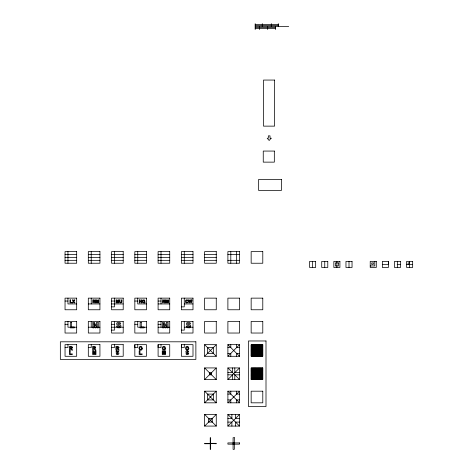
<?xml version="1.0" encoding="UTF-8"?>
<svg xmlns="http://www.w3.org/2000/svg" width="473" height="473" viewBox="0 0 473 473"><rect width="100%" height="100%" fill="white"/><g stroke="black" fill="none" stroke-linecap="round" stroke-linejoin="round"><path stroke-width="0.71" d="M134.835 344.663L134.835 356.293L146.47 356.293L146.47 344.663L134.835 344.663L134.835 347.572L137.744 347.572L137.744 344.663M158.1 344.663L158.1 356.293L169.73 356.293L169.73 344.663L158.1 344.663L158.1 347.572L161.009 347.572L161.009 344.663M181.366 344.663L181.366 356.293L192.996 356.293L192.996 344.663L181.366 344.663L181.366 347.572L184.275 347.572L184.275 344.663M388.41 261.409L388.41 267.47L382.35 267.47L382.35 261.409L388.41 261.409L388.41 264.442L382.35 264.442M142.958 300.745L143.177 302.259A0.71 0.71 0 0 0 143.467 302.395L143.55 302.407A0.739 0.739 0 0 0 143.757 302.401C143.207 301.94 145.122 302.206 144.354 300.745A0.721 0.721 0 0 0 144.194 300.544A0.775 0.775 0 0 0 143.059 300.597M120.65 327.156L120.721 327.05A1.277 1.277 0 0 0 120.893 326.618L120.875 325.791A1.496 1.496 0 0 0 120.721 325.394L117.954 324.1L117.824 323.461A0.733 0.733 0 0 1 118.043 323.307L119.344 323.361A0.751 0.751 0 0 1 119.509 323.544C119.503 324.242 120.976 324.253 120.716 323.579A1.573 1.573 0 0 0 120.438 322.958L119.137 322.255L117.369 322.545A1.579 1.579 0 0 0 116.896 322.982A1.301 1.301 0 0 0 116.671 323.567L116.683 324.1A1.407 1.407 0 0 0 116.855 324.537L119.787 326.258A0.597 0.597 0 0 1 119.746 326.476L118.475 327.003L117.517 325.98L116.447 326.086L117.416 327.706L119.805 327.824A1.78 1.78 0 0 0 120.041 327.718A1.59 1.59 0 0 0 120.65 327.156M204.632 356.293L216.262 344.663L204.632 344.663L204.632 356.293L216.262 356.293L216.262 344.663M204.632 379.559L216.262 367.929L204.632 367.929L204.632 379.559L216.262 379.559L216.262 367.929M227.891 356.293L239.527 344.663L227.891 344.663L227.891 356.293L239.527 356.293L239.527 344.663M251.157 345.189L251.683 344.663M251.157 346.011L252.505 344.663M251.157 346.833L253.327 344.663M251.157 347.661L254.155 344.663M251.157 348.483L254.977 344.663M251.157 349.305L255.798 344.663M251.157 350.126L256.62 344.663M251.157 350.948L257.442 344.663M251.157 351.77L258.264 344.663M251.157 352.592L259.086 344.663M251.157 353.414L259.908 344.663M251.157 354.236L260.729 344.663M251.157 355.063L261.557 344.663M251.157 355.885L262.379 344.663M204.632 402.825L216.262 391.189L216.262 402.825L204.632 402.825L204.632 391.189L216.262 391.189M227.891 379.559L239.527 367.929L227.891 367.929L227.891 379.559L239.527 379.559L239.527 367.929M251.565 356.293L262.787 345.071M252.393 356.293L262.787 345.899M253.215 356.293L262.787 346.721M254.036 356.293L262.787 347.543M254.858 356.293L262.787 348.365M255.68 356.293L262.787 349.186M256.502 356.293L262.787 350.008M257.324 356.293L262.787 350.83M258.146 356.293L262.787 351.652M258.968 356.293L262.787 352.474M259.795 356.293L262.787 353.301M260.617 356.293L262.787 354.123M261.439 356.293L262.787 354.945M262.261 356.293L262.787 355.767M251.157 368.455L251.683 367.929M251.157 369.277L252.505 367.929M251.157 370.099L253.327 367.929M251.157 370.921L254.155 367.929M251.157 371.743L254.977 367.929M251.157 372.564L255.798 367.929M251.157 373.392L256.62 367.929M251.157 374.214L257.442 367.929M251.157 375.036L258.264 367.929M251.157 375.858L259.086 367.929M251.157 376.679L259.908 367.929M251.157 377.501L260.729 367.929M251.157 378.323L261.557 367.929M251.157 379.145L262.379 367.929M204.632 426.084L216.262 414.454L216.262 426.084L204.632 426.084L204.632 414.454L216.262 414.454M227.891 402.825L239.527 391.189L239.527 402.825L227.891 402.825L227.891 391.189L239.527 391.189M251.565 379.559L262.787 368.337M252.393 379.559L262.787 369.159M253.215 379.559L262.787 369.981M254.036 379.559L262.787 370.802M254.858 379.559L262.787 371.63M255.68 379.559L262.787 372.452M256.502 379.559L262.787 373.274M257.324 379.559L262.787 374.096M258.146 379.559L262.787 374.918M258.968 379.559L262.787 375.739M259.795 379.559L262.787 376.561M260.617 379.559L262.787 377.383M261.439 379.559L262.787 378.205M262.261 379.559L262.787 379.033M210.237 443.739L210.651 443.325L216.262 443.325L216.262 443.739L204.632 443.325L204.632 443.739L210.237 443.739L210.237 449.35L210.651 449.35L210.651 443.739M227.891 426.084L239.527 414.454L239.527 426.084L227.891 426.084L227.891 414.454L239.527 414.454M116.535 350.972L117.712 350.783L118.575 351.256A1.047 1.047 0 0 1 118.764 351.67C117.375 351.469 115.365 351.374 118.77 352.876A0.993 0.993 0 0 1 118.871 353.136L118.883 353.692A0.851 0.851 0 0 1 118.77 353.981L118.723 354.046A1.112 1.112 0 0 1 118.073 354.519C116.122 355.394 115.4 352.231 117.127 353.922C119.267 353.834 117.127 352.763 116.252 352.391A0.958 0.958 0 0 1 116.08 352.013A1.07 1.07 0 0 1 116.068 351.658A0.887 0.887 0 0 1 116.216 351.268A1.052 1.052 0 0 1 116.358 351.108M255.189 24.59L278.278 24.59M255.189 25.648L278.278 25.648M255.189 26.594L288.725 26.594M255.189 27.535L275.351 27.535M255.189 28.593L275.351 28.593M65.043 254.515L76.679 254.515M88.309 254.515L99.939 254.515M111.575 254.515L123.205 254.515M134.835 254.515L146.47 254.515M158.1 254.515L169.73 254.515M181.366 254.515L192.996 254.515M204.632 254.515L216.262 254.515M227.891 254.515L239.527 254.515M65.043 257.424L76.679 257.424M88.309 257.424L99.939 257.424M111.575 257.424L123.205 257.424M134.835 257.424L146.47 257.424M158.1 257.424L169.73 257.424M181.366 257.424L192.996 257.424M204.632 257.424L216.262 257.424M65.043 260.333L76.679 260.333M88.309 260.333L99.939 260.333M111.575 260.333L123.205 260.333M134.835 260.333L146.47 260.333M158.1 260.333L169.73 260.333M181.366 260.333L192.996 260.333M204.632 260.333L216.262 260.333M227.891 260.333L239.527 260.333M409.636 262.923L408.116 262.923L408.116 264.442M397.172 264.442L400.536 264.442M406.603 264.442L412.663 264.442M370.223 265.956L374.77 265.956L374.77 261.409M65.043 301.041L67.952 301.041M111.575 301.041L114.484 301.041M134.835 301.041L137.744 301.041M158.1 301.041L161.009 301.041M76.679 303.95L67.952 303.95L67.952 298.138M88.309 303.95L99.939 303.95M111.575 303.95L123.205 303.95M146.47 303.95L137.744 303.95L137.744 298.138M158.1 303.95L169.73 303.95M184.275 303.95L192.996 303.95M111.575 306.859L114.484 306.859L114.484 298.138M181.366 306.859L184.275 306.859L184.275 298.138M65.043 324.307L67.952 324.307M111.575 324.307L114.484 324.307M134.835 324.307L137.744 324.307M158.1 324.307L161.009 324.307M76.679 327.215L67.952 327.215L67.952 321.398M88.309 327.215L99.939 327.215M111.575 327.215L123.205 327.215M146.47 327.215L137.744 327.215L137.744 321.398M158.1 327.215L169.73 327.215M184.275 327.215L192.996 327.215M111.575 330.124L114.484 330.124L114.484 321.398M181.366 330.124L184.275 330.124L184.275 321.398M65.043 347.572L67.952 347.572L67.952 344.663M88.309 347.572L91.218 347.572L91.218 344.663M111.575 347.572L114.484 347.572L114.484 344.663M227.891 347.572L230.8 347.572L230.8 344.663M239.527 347.572L236.618 347.572L236.618 344.663M227.891 353.384L230.8 353.384L230.8 356.293M239.527 353.384L236.618 353.384L236.618 356.293M227.891 372.653L232.615 372.653L232.615 367.929M239.527 372.653L234.797 372.653L234.797 367.929M227.891 374.835L232.615 374.835L232.615 379.559M239.527 374.835L234.797 374.835L234.797 379.559M227.891 394.098L230.8 394.098L230.8 391.189M239.527 394.098L236.618 394.098L236.618 391.189M227.891 399.916L230.8 399.916L230.8 402.825M239.527 399.916L236.618 399.916L236.618 402.825M227.891 418.451L231.888 418.451L231.888 414.454M239.527 418.451L235.524 418.451L235.524 414.454M227.891 422.087L231.888 422.087L231.888 426.084M239.527 422.087L235.524 422.087L235.524 426.084M233.088 443.532L234.324 443.532M227.891 344.663L239.527 356.293M204.632 344.663L216.262 356.293M227.891 367.929L239.527 379.559M204.632 367.929L216.262 379.559M227.891 391.189L239.527 402.825M204.632 391.189L216.262 402.825M227.891 414.454L239.527 426.084M204.632 414.454L216.262 426.084M187.982 347.525L187.982 349.08A0.875 0.875 0 0 1 187.379 349.559A0.964 0.964 0 0 1 187.077 349.577L186.983 349.559A0.78 0.78 0 0 1 186.729 349.452L186.273 348.737L186.38 347.525A0.881 0.881 0 0 1 187.97 347.525M409.636 261.409L409.636 267.47M397.509 261.409L397.509 267.47M349.003 261.409L349.003 267.47M336.877 261.409L336.877 267.47M324.75 261.409L324.75 267.47M312.623 261.409L312.623 267.47M278.278 23.65L278.278 26.594M275.351 26.594L275.351 29.533M271.307 23.65L271.307 26.594M267.688 26.594L267.688 29.533M262.279 23.65L262.279 26.594M259.464 26.594L259.464 29.533M255.189 23.65L255.189 29.533M236.618 251.606L236.618 263.236M233.709 442.917L233.709 444.153M230.8 251.606L230.8 263.236M210.651 443.325L210.651 437.72L210.237 437.72L210.237 443.325M184.275 251.606L184.275 263.236M161.009 251.606L161.009 263.236M161.009 298.138L161.009 303.95M161.009 321.398L161.009 327.215M137.744 251.606L137.744 263.236M114.484 251.606L114.484 263.236M91.218 251.606L91.218 263.236M91.218 298.138L91.218 303.95M91.218 321.398L91.218 327.215M67.952 251.606L67.952 263.236M186.699 302.418A0.656 0.656 0 0 0 187.267 302.117C188.171 301.147 187.982 303.022 186.959 302.921A1.833 1.833 0 0 1 186.581 302.927L186.309 302.88A1.188 1.188 0 0 1 185.948 302.708L185.741 302.525A1.36 1.36 0 0 1 185.505 302.17L185.357 301.573A2.519 2.519 0 0 1 185.375 301.047L185.842 300.136A1.354 1.354 0 0 1 186.457 299.847L186.599 299.823A1.679 1.679 0 0 1 187.018 299.841L187.137 299.864A1.301 1.301 0 0 1 187.663 300.136L187.964 300.692L187.349 300.733A0.668 0.668 0 0 0 187.16 300.467A0.775 0.775 0 0 0 186.729 300.337M186.557 302.395A0.633 0.633 0 0 1 186.285 302.277L186.232 300.526A0.686 0.686 0 0 1 186.569 300.355M143.479 300.355A0.893 0.893 0 0 1 143.745 300.343M116.399 351.019A1.07 1.07 0 0 1 116.583 350.877M93.323 351.652L93.299 354.531L92.655 354.531L92.655 350.877L93.672 350.877L94.322 353.372L94.943 350.877L95.966 350.877L95.966 354.531L95.321 354.531L95.321 351.652L94.612 354.531L94.009 354.531L93.323 351.652M93.908 323.502L93.873 327.878L92.803 327.878L92.803 322.326L94.494 322.326L95.564 326.122L96.593 322.326L98.283 322.326L98.283 327.878L97.213 327.878L97.213 323.502L96.043 327.878L95.043 327.878L93.908 323.502M96.344 300.509L96.326 302.88L95.747 302.88L95.747 299.876L96.663 299.876L97.243 301.928L97.799 299.876L98.715 299.876L98.715 302.88L98.136 302.88L98.136 300.509L97.503 302.88L96.959 302.88L96.344 300.509M116.624 300.509L116.606 302.88L116.027 302.88L116.027 299.876L116.937 299.876L117.517 301.928L118.079 299.876L118.995 299.876L118.995 302.88L118.416 302.88L118.416 300.509L117.777 302.88L117.239 302.88L116.624 300.509M121.325 301.555C121.39 303.678 118.688 301.224 120.166 299.876L119.551 299.876L119.568 301.922L120.408 302.909A2.56 2.56 0 0 0 120.958 302.927L121.774 302.519A0.71 0.71 0 0 0 121.886 302.223L121.939 299.876L121.325 299.876L121.325 301.555M162.931 351.652L162.907 354.531L162.263 354.531L162.263 350.877L163.28 350.877L163.93 353.372L164.551 350.877L165.574 350.877L165.574 354.531L164.923 354.531L164.923 351.652L164.22 354.531L163.617 354.531L162.931 351.652M163.699 323.502L163.664 327.878L162.594 327.878L162.594 322.326L164.285 322.326L165.355 326.122L166.39 322.326L168.075 322.326L168.075 327.878L167.004 327.878L167.004 323.502L165.834 327.878L164.835 327.878L163.699 323.502M166.135 300.509L166.118 302.88L165.538 302.88L165.538 299.876L166.455 299.876L167.034 301.928L167.59 299.876L168.506 299.876L168.506 302.88L167.927 302.88L167.927 300.509L167.294 302.88L166.75 302.88L166.135 300.509M141.598 348.294L141.451 349.08A0.875 0.875 0 0 1 140.853 349.559A0.964 0.964 0 0 1 140.552 349.577L140.457 349.559A0.78 0.78 0 0 1 140.197 349.452L139.748 348.737L139.854 347.525A0.881 0.881 0 0 1 140.558 347.034L140.753 347.034A0.863 0.863 0 0 1 141.445 347.519L141.598 348.294M164.864 348.294L164.716 349.08A0.875 0.875 0 0 1 164.113 349.559A0.964 0.964 0 0 1 163.818 349.577L163.717 349.559A0.78 0.78 0 0 1 163.463 349.452L163.008 348.737L163.114 347.525A0.881 0.881 0 0 1 164.705 347.525L164.864 348.294M188.697 353.449L188.674 353.692A0.851 0.851 0 0 1 188.561 353.981L188.514 354.046A1.112 1.112 0 0 1 187.864 354.519C185.919 355.394 185.191 352.231 186.918 353.922C189.058 353.834 186.918 352.763 186.043 352.391A0.958 0.958 0 0 1 185.871 352.013A1.07 1.07 0 0 1 185.859 351.658A0.887 0.887 0 0 1 186.007 351.268A1.052 1.052 0 0 1 186.149 351.108A1.011 1.011 0 0 1 186.327 350.978L187.503 350.783L188.366 351.256A1.047 1.047 0 0 1 188.556 351.67C187.066 351.297 185.635 351.794 188.561 352.876A0.993 0.993 0 0 1 188.662 353.136L188.697 353.449M190.72 326.258L190.684 326.618A1.277 1.277 0 0 1 190.513 327.05L190.442 327.156A1.59 1.59 0 0 1 189.833 327.718A1.78 1.78 0 0 1 189.596 327.824L187.207 327.706L186.238 326.086L187.308 325.98L188.266 327.003L189.537 326.476A0.597 0.597 0 0 0 189.584 326.258L186.646 324.537A1.407 1.407 0 0 1 186.48 324.1A1.602 1.602 0 0 1 186.457 323.567A1.301 1.301 0 0 1 186.687 322.982A1.579 1.579 0 0 1 186.823 322.817A1.52 1.52 0 0 1 187.16 322.545L188.928 322.255L190.229 322.958A1.573 1.573 0 0 1 190.507 323.579C190.767 324.253 189.295 324.242 189.301 323.544A0.751 0.751 0 0 0 189.135 323.361L187.834 323.307A0.733 0.733 0 0 0 187.615 323.461L187.746 324.1L190.513 325.394A1.496 1.496 0 0 1 190.666 325.791L190.72 326.258M142.308 348.317L142.131 349.281A1.655 1.655 0 0 1 141.74 349.837A1.372 1.372 0 0 1 141.332 350.097L139.978 350.097A1.395 1.395 0 0 1 139.57 349.837L139.003 348.548A3.855 3.855 0 0 1 139.021 347.927L139.47 346.869A1.732 1.732 0 0 1 139.925 346.526L141.326 346.508A1.395 1.395 0 0 1 141.74 346.768L142.308 348.317M165.574 348.317L165.396 349.281A1.655 1.655 0 0 1 165.006 349.837A1.372 1.372 0 0 1 164.598 350.097L163.244 350.097A1.395 1.395 0 0 1 162.83 349.837L162.269 348.548A3.855 3.855 0 0 1 162.28 347.927L162.736 346.869A1.732 1.732 0 0 1 163.185 346.526L164.592 346.508A1.395 1.395 0 0 1 165 346.768L165.574 348.317M188.833 348.317L188.656 349.281A1.655 1.655 0 0 1 188.266 349.837A1.372 1.372 0 0 1 187.864 350.097L186.504 350.097A1.395 1.395 0 0 1 186.096 349.837L185.534 348.548A3.855 3.855 0 0 1 185.546 347.927L186.001 346.869A1.732 1.732 0 0 1 186.451 346.526L187.852 346.508A1.395 1.395 0 0 1 188.266 346.768L188.833 348.317M142.225 301.2L142.609 302.525A1.218 1.218 0 0 0 143.071 302.832L144.011 302.903A1.171 1.171 0 0 0 144.306 302.803C144.797 303.542 145.607 302.726 144.72 302.484A1.342 1.342 0 0 0 144.933 302.152L144.703 300.225A1.094 1.094 0 0 0 144.383 299.977L143.071 299.917A1.23 1.23 0 0 0 142.609 300.225A1.33 1.33 0 0 0 142.373 300.586L142.225 301.2M259.778 349.251C259.925 351.321 257.495 351.67 255.958 351.415L255.958 354.005L254.557 354.005L254.557 347.17L258.832 347.436A1.851 1.851 0 0 1 259.399 347.933A1.673 1.673 0 0 1 259.565 348.211L259.778 349.251M71.642 347.537L71.37 347.968L70.152 348.016L70.152 347.076L71.358 347.117L71.642 347.537M94.907 347.537L94.63 347.968L93.412 348.016L93.412 347.076L94.624 347.117L94.907 347.537M118.173 347.537L117.895 347.968L116.677 348.016L116.677 347.076L117.883 347.117L118.173 347.537M258.376 349.293L258.37 349.446A0.804 0.804 0 0 1 258.211 349.843A0.869 0.869 0 0 1 257.927 350.115L255.958 350.268L255.958 348.317L257.767 348.406L258.376 349.293M72.387 347.685L72.345 347.868A0.863 0.863 0 0 1 72.032 348.305L71.435 348.524L72.7 350.156L71.801 350.156L70.678 348.66A1.449 1.449 0 0 0 70.311 348.613L70.152 350.156L69.389 350.156L69.389 346.455L71.801 346.549A0.757 0.757 0 0 1 71.991 346.65L72.393 347.336A1.413 1.413 0 0 1 72.387 347.685M95.652 347.685L95.611 347.868A0.863 0.863 0 0 1 95.298 348.305L94.701 348.524L95.966 350.156L95.067 350.156L93.944 348.66A1.449 1.449 0 0 0 93.571 348.613L93.412 350.156L92.655 350.156L92.655 346.455L95.067 346.549A0.757 0.757 0 0 1 95.256 346.65L95.658 347.336A1.413 1.413 0 0 1 95.652 347.685M118.918 347.685L118.877 347.868A0.863 0.863 0 0 1 118.563 348.305L117.966 348.524L119.226 350.156L118.333 350.156L117.203 348.66A1.449 1.449 0 0 0 116.837 348.613L116.677 350.156L115.92 350.156L115.92 346.455L118.333 346.549L118.918 347.336A1.413 1.413 0 0 1 118.918 347.685M191.488 299.876L191.08 301.981L190.554 299.876L189.809 299.876L189.253 301.945L188.822 299.876L188.189 299.876L188.857 302.88L189.531 302.88L190.164 300.639L190.725 302.88L191.47 302.88L192.127 299.876L191.488 299.876M73.232 301.289L72.221 302.88L72.948 302.88L73.605 301.851L74.255 302.88L74.982 302.88L73.959 301.289L74.87 299.876L74.16 299.876L73.605 300.733L73.043 299.876L72.334 299.876L73.232 301.289M271.135 138.205L269.172 140.481L267.204 138.205L268.333 138.205L268.333 135.863L270.012 135.863L270.012 138.205L271.135 138.205M274.577 80.061L263.508 80.061L263.508 126.137L274.577 126.137L274.577 80.061M274.328 151.064L263.254 151.064L263.254 162.138L274.328 162.138L274.328 151.064M281.394 179.403L258.654 179.403L258.654 190.471L281.394 190.471L281.394 179.403M76.679 251.606L65.043 251.606L65.043 263.236L76.679 263.236L76.679 251.606M99.939 251.606L88.309 251.606L88.309 263.236L99.939 263.236L99.939 251.606M123.205 251.606L111.575 251.606L111.575 263.236L123.205 263.236L123.205 251.606M146.47 251.606L134.835 251.606L134.835 263.236L146.47 263.236L146.47 251.606M169.73 251.606L158.1 251.606L158.1 263.236L169.73 263.236L169.73 251.606M192.996 251.606L181.366 251.606L181.366 263.236L192.996 263.236L192.996 251.606M216.262 251.606L204.632 251.606L204.632 263.236L216.262 263.236L216.262 251.606M239.527 251.606L227.891 251.606L227.891 263.236L239.527 263.236L239.527 251.606M262.787 251.606L251.157 251.606L251.157 263.236L262.787 263.236L262.787 251.606M315.657 261.409L309.59 261.409L309.59 267.47L315.657 267.47L315.657 261.409M327.783 261.409L321.717 261.409L321.717 267.47L327.783 267.47L327.783 261.409M339.91 261.409L333.843 261.409L333.843 267.47L339.91 267.47L339.91 261.409M352.036 261.409L345.97 261.409L345.97 267.47L352.036 267.47L352.036 261.409M376.289 261.409L370.223 261.409L370.223 267.47L376.289 267.47L376.289 261.409M400.536 261.409L394.476 261.409L394.476 267.47L400.536 267.47L400.536 261.409M412.663 261.409L406.603 261.409L406.603 267.47L412.663 267.47L412.663 261.409M338.39 262.923L335.363 262.923L335.363 265.956L338.39 265.956L338.39 262.923M373.256 262.923L371.737 262.923L371.737 264.442L373.256 264.442L373.256 262.923M76.679 298.138L65.043 298.138L65.043 309.768L76.679 309.768L76.679 298.138M99.939 298.138L88.309 298.138L88.309 309.768L99.939 309.768L99.939 298.138M123.205 298.138L111.575 298.138L111.575 309.768L123.205 309.768L123.205 298.138M146.47 298.138L134.835 298.138L134.835 309.768L146.47 309.768L146.47 298.138M169.73 298.138L158.1 298.138L158.1 309.768L169.73 309.768L169.73 298.138M192.996 298.138L181.366 298.138L181.366 309.768L192.996 309.768L192.996 298.138M216.262 298.138L204.632 298.138L204.632 309.768L216.262 309.768L216.262 298.138M239.527 298.138L227.891 298.138L227.891 309.768L239.527 309.768L239.527 298.138M262.787 298.138L251.157 298.138L251.157 309.768L262.787 309.768L262.787 298.138M93.358 299.876L92.761 299.876L92.761 302.88L93.341 302.88L93.341 300.934L94.535 302.88L95.15 302.88L95.15 299.876L94.57 299.876L94.57 301.833L93.358 299.876M139.925 299.876L139.31 299.876L139.31 302.88L139.925 302.88L139.925 301.555L141.12 301.555L141.12 302.88L141.734 302.88L141.734 299.876L141.12 299.876L141.12 301.047L139.925 301.047L139.925 299.876M163.15 299.876L162.552 299.876L162.552 302.88L163.132 302.88L163.132 300.934L164.326 302.88L164.941 302.88L164.941 299.876L164.362 299.876L164.362 301.833L163.15 299.876M70.56 299.912L69.945 299.912L69.945 302.88L72.073 302.88L72.073 302.371L70.56 302.371L70.56 299.912M76.679 321.398L65.043 321.398L65.043 333.033L76.679 333.033L76.679 321.398M99.939 321.398L88.309 321.398L88.309 333.033L99.939 333.033L99.939 321.398M123.205 321.398L111.575 321.398L111.575 333.033L123.205 333.033L123.205 321.398M146.47 321.398L134.835 321.398L134.835 333.033L146.47 333.033L146.47 321.398M169.73 321.398L158.1 321.398L158.1 333.033L169.73 333.033L169.73 321.398M192.996 321.398L181.366 321.398L181.366 333.033L192.996 333.033L192.996 321.398M216.262 321.398L204.632 321.398L204.632 333.033L216.262 333.033L216.262 321.398M239.527 321.398L227.891 321.398L227.891 333.033L239.527 333.033L239.527 321.398M262.787 321.398L251.157 321.398L251.157 333.033L262.787 333.033L262.787 321.398M71.47 322.397L70.335 322.397L70.335 327.878L74.261 327.878L74.261 326.949L71.47 326.949L71.47 322.397M141.261 322.397L140.126 322.397L140.126 327.878L144.052 327.878L144.052 326.949L141.261 326.949L141.261 322.397M266.003 340.974L248.455 340.974L248.455 406.526L266.003 406.526L266.003 340.974M195.875 341.802L60.337 341.802L60.337 359.403L195.875 359.403L195.875 341.802M76.679 344.663L65.043 344.663L65.043 356.293L76.679 356.293L76.679 344.663M99.939 344.663L88.309 344.663L88.309 356.293L99.939 356.293L99.939 344.663M123.205 344.663L111.575 344.663L111.575 356.293L123.205 356.293L123.205 344.663M262.787 344.663L251.157 344.663L251.157 356.293L262.787 356.293L262.787 344.663M213.353 347.572L207.535 347.572L207.535 353.384L213.353 353.384L213.353 347.572M70.152 350.877L69.389 350.877L69.389 354.531L72.357 354.531L72.357 353.91L70.152 353.91L70.152 350.877M139.943 350.877L139.18 350.877L139.18 354.531L142.148 354.531L142.148 353.91L139.943 353.91L139.943 350.877M262.787 367.929L251.157 367.929L251.157 379.559L262.787 379.559L262.787 367.929M211.537 372.653L209.356 372.653L209.356 374.835L211.537 374.835L211.537 372.653M262.787 391.189L251.157 391.189L251.157 402.825L262.787 402.825L262.787 391.189M213.353 394.098L207.535 394.098L207.535 399.916L213.353 399.916L213.353 394.098M212.265 418.451L208.628 418.451L208.628 422.087L212.265 422.087L212.265 418.451M234.324 437.72L233.088 437.72L233.088 449.35L234.324 449.35L234.324 437.72M239.527 442.917L227.891 442.917L227.891 444.153L239.527 444.153L239.527 442.917"/></g></svg>
